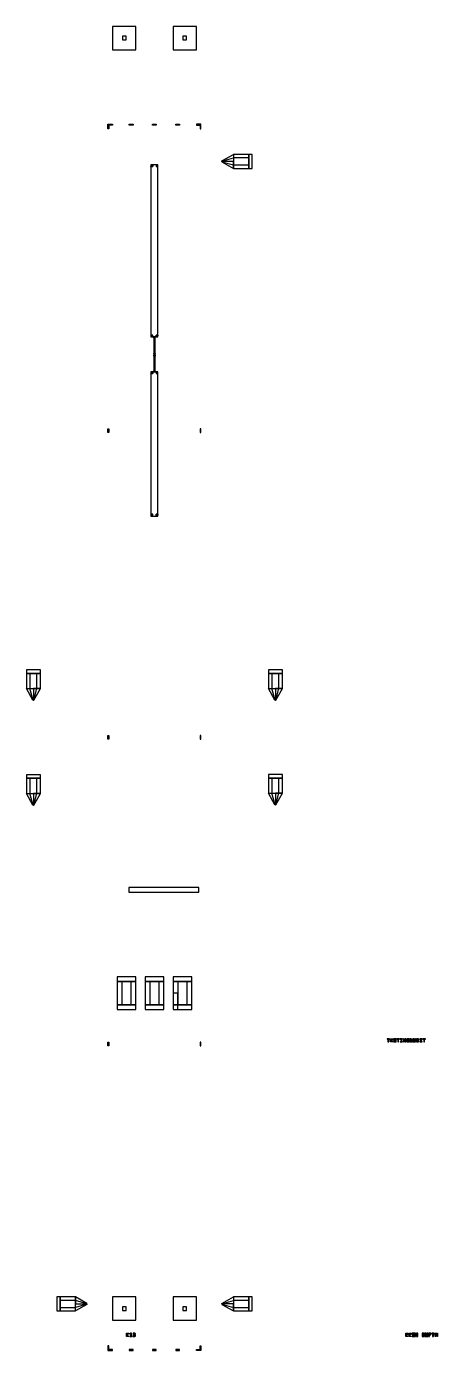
# Model space of a CAD drawing. Extents: x -1950 to 6882, y -200 to 28250.
import ezdxf

# ---------------------------------------------------------------- set-up
doc = ezdxf.new("R2010")
doc.units = 0
doc.layers.add('GAP', color=1, linetype='continuous')
doc.layers.add('PIN', color=3, linetype='continuous')

# ---------------------------------------------------------------- blocks, each defined once
blk = doc.blocks.new('C1BGAP')
for points in [[(-100, 28250), (-100, 27750), (400, 27750), (400, 28250), (-100, 28250)], [(1200, 28250), (1200, 27750), (1700, 27750), (1700, 28250), (1200, 28250)], [(110, 28040), (110, 27960), (190, 27960), (190, 28040), (110, 28040)], [(1410, 28040), (1410, 27960), (1490, 27960), (1490, 28040), (1410, 28040)], [(2500, 25350), (2250, 25350), (2250, 25360), (2500, 25500), (2500, 25350)], [(2500, 25350), (2250, 25350), (2250, 25360), (2500, 25500), (2500, 25350)], [(2500, 25350), (2250, 25350), (2250, 25340), (2500, 25200), (2500, 25350)], [(2500, 25350), (2250, 25350), (2250, 25340), (2500, 25200), (2500, 25350)], [(2825, 25500), (2500, 25500), (2500, 25200), (2825, 25200), (2825, 25500)], [(2825, 25500), (2500, 25500), (2500, 25200), (2825, 25200), (2825, 25500)], [(2900, 25500), (2825, 25500), (2825, 25200), (2900, 25200), (2900, 25500)], [(2900, 25500), (2825, 25500), (2825, 25200), (2900, 25200), (2900, 25500)], [(725, 25280), (725, 21580), (875, 21580), (875, 25280), (725, 25280)], [(725, 25280), (725, 25240), (765, 25240), (765, 25280), (725, 25280)], [(725, 25240), (730, 25260), (745, 25275), (765, 25280), (765, 25260), (755, 25257), (748, 25250), (745, 25240), (725, 25240)], [(745, 25240), (748, 25250), (755, 25257), (765, 25260), (765, 25240), (765, 25240), (765, 25240), (765, 25240), (745, 25240)], [(835, 25280), (835, 25240), (875, 25240), (875, 25280), (835, 25280)], [(875, 25240), (870, 25260), (855, 25275), (835, 25280), (835, 25260), (845, 25257), (852, 25250), (855, 25240), (875, 25240)], [(855, 25240), (852, 25250), (845, 25257), (835, 25260), (835, 25240), (835, 25240), (835, 25240), (835, 25240), (855, 25240)], [(765, 21580), (765, 21620), (725, 21620), (725, 21580), (765, 21580)], [(725, 21620), (730, 21600), (745, 21585), (765, 21580), (765, 21600), (755, 21603), (748, 21610), (745, 21620), (725, 21620)], [(745, 21620), (748, 21610), (755, 21603), (765, 21600), (765, 21620), (765, 21620), (765, 21620), (765, 21620), (745, 21620)], [(775, 21580), (775, 21570), (785, 21570), (785, 21580), (775, 21580)], [(785, 21570), (784, 21575), (780, 21579), (775, 21580), (775, 21575), (777, 21574), (779, 21572), (780, 21570), (785, 21570)], [(780, 21570), (779, 21572), (777, 21574), (775, 21575), (775, 21570), (775, 21570), (775, 21570), (775, 21570), (780, 21570)], [(785, 21580), (785, 21210), (815, 21210), (815, 21580), (785, 21580)], [(815, 21580), (815, 21570), (825, 21570), (825, 21580), (815, 21580)], [(815, 21570), (816, 21575), (820, 21579), (825, 21580), (825, 21575), (822, 21574), (821, 21572), (820, 21570), (815, 21570)], [(820, 21570), (821, 21572), (822, 21574), (825, 21575), (825, 21570), (825, 21570), (825, 21570), (825, 21570), (820, 21570)], [(875, 21580), (875, 21620), (835, 21620), (835, 21580), (875, 21580)], [(875, 21620), (870, 21600), (855, 21585), (835, 21580), (835, 21600), (845, 21603), (852, 21610), (855, 21620), (875, 21620)], [(855, 21620), (852, 21610), (845, 21603), (835, 21600), (835, 21620), (835, 21620), (835, 21620), (835, 21620), (855, 21620)], [(785, 21180), (785, 20830), (815, 20830), (815, 21180), (785, 21180)], [(788, 21206), (788, 21226), (787, 21226), (787, 21206), (788, 21206)], [(813, 21226), (813, 21226), (787, 21226), (787, 21226), (813, 21226)], [(799, 21196), (788, 21206), (787, 21206), (799, 21196), (799, 21196)], [(788, 21184), (800, 21194), (800, 21194), (787, 21184), (788, 21184)], [(788, 21164), (788, 21184), (787, 21184), (787, 21164), (788, 21164)], [(813, 21164), (813, 21164), (787, 21164), (787, 21164), (813, 21164)], [(807, 21215), (807, 21220), (792, 21220), (792, 21215), (807, 21215)], [(792, 21175), (792, 21170), (807, 21170), (807, 21175), (792, 21175)], [(802, 21210), (802, 21215), (797, 21215), (797, 21210), (802, 21210)], [(797, 21180), (797, 21175), (802, 21175), (802, 21180), (797, 21180)], [(801, 21196), (801, 21196), (799, 21196), (799, 21196), (801, 21196)], [(800, 21194), (800, 21196), (800, 21196), (800, 21194), (800, 21194)], [(800, 21194), (800, 21196), (800, 21196), (800, 21194), (800, 21194)], [(812, 21184), (800, 21194), (800, 21194), (813, 21184), (812, 21184)], [(801, 21196), (812, 21206), (813, 21206), (801, 21196), (801, 21196)], [(812, 21206), (812, 21226), (813, 21226), (813, 21206), (812, 21206)], [(812, 21164), (812, 21184), (813, 21184), (813, 21164), (812, 21164)], [(725, 20830), (725, 17730), (875, 17730), (875, 20830), (725, 20830)], [(725, 20830), (725, 20790), (765, 20790), (765, 20830), (725, 20830)], [(725, 20790), (730, 20810), (745, 20825), (765, 20830), (765, 20810), (755, 20807), (748, 20800), (745, 20790), (725, 20790)], [(745, 20790), (748, 20800), (755, 20807), (765, 20810), (765, 20790), (765, 20790), (765, 20790), (765, 20790), (745, 20790)], [(785, 20830), (785, 20840), (775, 20840), (775, 20830), (785, 20830)], [(785, 20840), (784, 20835), (780, 20831), (775, 20830), (775, 20835), (777, 20836), (779, 20838), (780, 20840), (785, 20840)], [(780, 20840), (779, 20838), (777, 20836), (775, 20835), (775, 20840), (775, 20840), (775, 20840), (775, 20840), (780, 20840)], [(825, 20830), (825, 20840), (815, 20840), (815, 20830), (825, 20830)], [(815, 20840), (816, 20835), (820, 20831), (825, 20830), (825, 20835), (822, 20836), (821, 20838), (820, 20840), (815, 20840)], [(820, 20840), (821, 20838), (822, 20836), (825, 20835), (825, 20840), (825, 20840), (825, 20840), (825, 20840), (820, 20840)], [(835, 20830), (835, 20790), (875, 20790), (875, 20830), (835, 20830)], [(875, 20790), (870, 20810), (855, 20825), (835, 20830), (835, 20810), (845, 20807), (852, 20800), (855, 20790), (875, 20790)], [(855, 20790), (852, 20800), (845, 20807), (835, 20810), (835, 20790), (835, 20790), (835, 20790), (835, 20790), (855, 20790)], [(765, 17730), (765, 17770), (725, 17770), (725, 17730), (765, 17730)], [(725, 17770), (730, 17750), (745, 17735), (765, 17730), (765, 17750), (755, 17753), (748, 17760), (745, 17770), (725, 17770)], [(745, 17770), (748, 17760), (755, 17753), (765, 17750), (765, 17770), (765, 17770), (765, 17770), (765, 17770), (745, 17770)], [(875, 17730), (875, 17770), (835, 17770), (835, 17730), (875, 17730)], [(875, 17770), (870, 17750), (855, 17735), (835, 17730), (835, 17750), (845, 17753), (852, 17760), (855, 17770), (875, 17770)], [(855, 17770), (852, 17760), (845, 17753), (835, 17750), (835, 17770), (835, 17770), (835, 17770), (835, 17770), (855, 17770)], [(-1950, 14425), (-1950, 14350), (-1650, 14350), (-1650, 14425), (-1950, 14425)], [(-1950, 14425), (-1950, 14350), (-1650, 14350), (-1650, 14425), (-1950, 14425)], [(-1950, 14350), (-1950, 14025), (-1650, 14025), (-1650, 14350), (-1950, 14350)], [(-1950, 14350), (-1950, 14025), (-1650, 14025), (-1650, 14350), (-1950, 14350)], [(3250, 14425), (3250, 14350), (3550, 14350), (3550, 14425), (3250, 14425)], [(3250, 14425), (3250, 14350), (3550, 14350), (3550, 14425), (3250, 14425)], [(3250, 14350), (3250, 14025), (3550, 14025), (3550, 14350), (3250, 14350)], [(3250, 14350), (3250, 14025), (3550, 14025), (3550, 14350), (3250, 14350)], [(-1800, 14025), (-1800, 13775), (-1810, 13775), (-1950, 14025), (-1800, 14025)], [(-1800, 14025), (-1800, 13775), (-1810, 13775), (-1950, 14025), (-1800, 14025)], [(-1800, 14025), (-1800, 13775), (-1790, 13775), (-1650, 14025), (-1800, 14025)], [(-1800, 14025), (-1800, 13775), (-1790, 13775), (-1650, 14025), (-1800, 14025)], [(3400, 14025), (3400, 13775), (3390, 13775), (3250, 14025), (3400, 14025)], [(3400, 14025), (3400, 13775), (3390, 13775), (3250, 14025), (3400, 14025)], [(3400, 14025), (3400, 13775), (3410, 13775), (3550, 14025), (3400, 14025)], [(3400, 14025), (3400, 13775), (3410, 13775), (3550, 14025), (3400, 14025)], [(-1950, 12170), (-1950, 12095), (-1650, 12095), (-1650, 12170), (-1950, 12170)], [(-1950, 12170), (-1950, 12095), (-1650, 12095), (-1650, 12170), (-1950, 12170)], [(-1950, 12095), (-1950, 11770), (-1650, 11770), (-1650, 12095), (-1950, 12095)], [(-1950, 12095), (-1950, 11770), (-1650, 11770), (-1650, 12095), (-1950, 12095)], [(3250, 12175), (3250, 12100), (3550, 12100), (3550, 12175), (3250, 12175)], [(3250, 12175), (3250, 12100), (3550, 12100), (3550, 12175), (3250, 12175)], [(3250, 12100), (3250, 11775), (3550, 11775), (3550, 12100), (3250, 12100)], [(3250, 12100), (3250, 11775), (3550, 11775), (3550, 12100), (3250, 12100)], [(-1800, 11770), (-1800, 11520), (-1810, 11520), (-1950, 11770), (-1800, 11770)], [(-1800, 11770), (-1800, 11520), (-1810, 11520), (-1950, 11770), (-1800, 11770)], [(-1800, 11770), (-1800, 11520), (-1790, 11520), (-1650, 11770), (-1800, 11770)], [(-1800, 11770), (-1800, 11520), (-1790, 11520), (-1650, 11770), (-1800, 11770)], [(3400, 11775), (3400, 11525), (3390, 11525), (3250, 11775), (3400, 11775)], [(3400, 11775), (3400, 11525), (3390, 11525), (3250, 11775), (3400, 11775)], [(3400, 11775), (3400, 11525), (3410, 11525), (3550, 11775), (3400, 11775)], [(3400, 11775), (3400, 11525), (3410, 11525), (3550, 11775), (3400, 11775)], [(250, 9750), (250, 9650), (1750, 9650), (1750, 9750), (250, 9750)], [(0, 7830), (0, 7730), (400, 7730), (400, 7830), (0, 7830)], [(0, 7730), (0, 7230), (400, 7230), (400, 7730), (0, 7730)], [(600, 7830), (600, 7730), (1000, 7730), (1000, 7830), (600, 7830)], [(600, 7730), (600, 7230), (1000, 7230), (1000, 7730), (600, 7730)], [(1200, 7830), (1200, 7730), (1600, 7730), (1600, 7830), (1200, 7830)], [(1200, 7730), (1200, 7230), (1600, 7230), (1600, 7730), (1200, 7730)], [(1200, 7480), (1200, 7130), (1300, 7130), (1300, 7480), (1200, 7480)], [(0, 7230), (0, 7130), (400, 7130), (400, 7230), (0, 7230)], [(600, 7230), (600, 7130), (1000, 7130), (1000, 7230), (600, 7230)], [(1200, 7230), (1200, 7130), (1600, 7130), (1600, 7230), (1200, 7230)], [(-1300, 650), (-1225, 650), (-1225, 950), (-1300, 950), (-1300, 650)], [(-1300, 650), (-1225, 650), (-1225, 950), (-1300, 950), (-1300, 650)], [(-1225, 650), (-900, 650), (-900, 950), (-1225, 950), (-1225, 650)], [(-1225, 650), (-900, 650), (-900, 950), (-1225, 950), (-1225, 650)], [(-900, 800), (-650, 800), (-650, 810), (-900, 950), (-900, 800)], [(-900, 800), (-650, 800), (-650, 810), (-900, 950), (-900, 800)], [(-100, 950), (-100, 450), (400, 450), (400, 950), (-100, 950)], [(1200, 950), (1200, 450), (1700, 450), (1700, 950), (1200, 950)], [(2500, 800), (2250, 800), (2250, 810), (2500, 950), (2500, 800)], [(2500, 800), (2250, 800), (2250, 810), (2500, 950), (2500, 800)], [(2825, 950), (2500, 950), (2500, 650), (2825, 650), (2825, 950)], [(2825, 950), (2500, 950), (2500, 650), (2825, 650), (2825, 950)], [(2900, 950), (2825, 950), (2825, 650), (2900, 650), (2900, 950)], [(2900, 950), (2825, 950), (2825, 650), (2900, 650), (2900, 950)], [(-900, 800), (-650, 800), (-650, 790), (-900, 650), (-900, 800)], [(-900, 800), (-650, 800), (-650, 790), (-900, 650), (-900, 800)], [(110, 740), (110, 660), (190, 660), (190, 740), (110, 740)], [(1410, 740), (1410, 660), (1490, 660), (1490, 740), (1410, 740)], [(2500, 800), (2250, 800), (2250, 790), (2500, 650), (2500, 800)], [(2500, 800), (2250, 800), (2250, 790), (2500, 650), (2500, 800)]]:
    blk.add_lwpolyline(points)
at = {"layer": 'GAP'}
for points in [[(5818, 6430), (5835, 6430), (5835, 6491), (5852, 6491), (5852, 6500), (5800, 6500), (5800, 6491), (5818, 6491), (5818, 6430), (5818, 6430)], [(5870, 6430), (5870, 6500), (5922, 6500), (5922, 6491), (5888, 6491), (5888, 6474), (5905, 6474), (5905, 6465), (5888, 6465), (5888, 6439), (5922, 6439), (5922, 6430), (5870, 6430), (5870, 6430)], [(5940, 6430), (5992, 6430), (5992, 6474), (5958, 6474), (5958, 6491), (5992, 6491), (5992, 6500), (5940, 6500), (5940, 6465), (5975, 6465), (5975, 6439), (5940, 6439), (5940, 6430), (5940, 6430)], [(6028, 6430), (6045, 6430), (6045, 6491), (6062, 6491), (6062, 6500), (6010, 6500), (6010, 6491), (6028, 6491), (6028, 6430), (6028, 6430)], [(6080, 6430), (6132, 6430), (6132, 6439), (6115, 6439), (6115, 6491), (6132, 6491), (6132, 6500), (6080, 6500), (6080, 6491), (6098, 6491), (6098, 6439), (6080, 6439), (6080, 6430), (6080, 6430)], [(6150, 6430), (6168, 6430), (6168, 6474), (6185, 6430), (6202, 6430), (6202, 6500), (6185, 6500), (6185, 6448), (6168, 6500), (6150, 6500), (6150, 6430), (6150, 6430)], [(6220, 6430), (6272, 6430), (6272, 6465), (6246, 6465), (6246, 6456), (6255, 6456), (6255, 6439), (6238, 6439), (6238, 6491), (6272, 6491), (6272, 6500), (6220, 6500), (6220, 6430), (6220, 6430)], [(6290, 6430), (6308, 6430), (6308, 6500), (6290, 6500), (6290, 6430)], [(6308, 6439), (6316, 6439), (6316, 6448), (6325, 6448), (6325, 6491), (6308, 6491), (6308, 6500), (6342, 6500), (6342, 6426), (6325, 6426), (6325, 6430), (6308, 6430), (6308, 6439)], [(6360, 6430), (6412, 6430), (6412, 6500), (6395, 6500), (6395, 6439), (6378, 6439), (6378, 6500), (6360, 6500), (6360, 6430), (6360, 6430)], [(6430, 6430), (6448, 6430), (6448, 6500), (6430, 6500), (6430, 6430)], [(6448, 6430), (6465, 6430), (6482, 6439), (6482, 6456), (6465, 6465), (6482, 6474), (6482, 6491), (6465, 6500), (6448, 6500), (6448, 6491), (6465, 6491), (6465, 6474), (6448, 6474), (6448, 6456), (6465, 6456), (6465, 6439), (6448, 6439), (6448, 6430)], [(6500, 6430), (6552, 6430), (6552, 6439), (6535, 6439), (6535, 6491), (6552, 6491), (6552, 6500), (6500, 6500), (6500, 6491), (6518, 6491), (6518, 6439), (6500, 6439), (6500, 6430), (6500, 6430)], [(6588, 6430), (6605, 6430), (6605, 6491), (6622, 6491), (6622, 6500), (6570, 6500), (6570, 6491), (6588, 6491), (6588, 6430), (6588, 6430)], [(200, 100), (200, 170), (252, 170), (252, 161), (218, 161), (218, 109), (252, 109), (252, 100), (200, 100), (200, 100)], [(270, 100), (322, 100), (322, 109), (305, 109), (305, 170), (288, 170), (270, 161), (270, 152), (288, 152), (288, 109), (270, 109), (270, 100), (270, 100)], [(340, 100), (358, 100), (358, 170), (340, 170), (340, 100)], [(358, 100), (375, 100), (392, 109), (392, 126), (375, 135), (392, 144), (392, 161), (375, 170), (358, 170), (358, 161), (375, 161), (375, 144), (358, 144), (358, 126), (375, 126), (375, 109), (358, 109), (358, 100)], [(6200, 100), (6200, 170), (6252, 170), (6252, 161), (6218, 161), (6218, 144), (6235, 144), (6235, 135), (6218, 135), (6218, 109), (6252, 109), (6252, 100), (6200, 100), (6200, 100)], [(6270, 100), (6270, 170), (6322, 170), (6322, 161), (6288, 161), (6288, 144), (6305, 144), (6305, 135), (6288, 135), (6288, 109), (6322, 109), (6322, 100), (6270, 100), (6270, 100)], [(6340, 100), (6392, 100), (6392, 144), (6358, 144), (6358, 161), (6392, 161), (6392, 170), (6340, 170), (6340, 135), (6375, 135), (6375, 109), (6340, 109), (6340, 100), (6340, 100)], [(6410, 100), (6428, 100), (6428, 135), (6445, 135), (6445, 100), (6462, 100), (6462, 170), (6445, 170), (6445, 144), (6428, 144), (6428, 170), (6410, 170), (6410, 100), (6410, 100)], [(6550, 100), (6602, 100), (6602, 135), (6576, 135), (6576, 126), (6585, 126), (6585, 109), (6568, 109), (6568, 161), (6602, 161), (6602, 170), (6550, 170), (6550, 100), (6550, 100)], [(6620, 100), (6672, 100), (6672, 170), (6655, 170), (6655, 109), (6638, 109), (6638, 170), (6620, 170), (6620, 100), (6620, 100)], [(6690, 100), (6708, 100), (6708, 170), (6690, 170), (6690, 100)], [(6708, 135), (6742, 135), (6742, 170), (6708, 170), (6708, 161), (6725, 161), (6725, 144), (6708, 144), (6708, 135)], [(6778, 100), (6795, 100), (6795, 161), (6812, 161), (6812, 170), (6760, 170), (6760, 161), (6778, 161), (6778, 100), (6778, 100)], [(6830, 100), (6830, 170), (6882, 170), (6882, 100), (6865, 100), (6865, 161), (6848, 161), (6848, 100), (6830, 100)], [(6848, 135), (6848, 144), (6865, 144), (6865, 135), (6848, 135)]]:
    blk.add_lwpolyline(points, dxfattribs=at)
blk = doc.blocks.new('C1BPIN')
for points in [[(2500, 25350), (2250, 25350), (2250, 25355), (2500, 25425), (2500, 25350)], [(2500, 25350), (2250, 25350), (2250, 25355), (2500, 25425), (2500, 25350)], [(2500, 25350), (2250, 25350), (2250, 25345), (2500, 25275), (2500, 25350)], [(2500, 25350), (2250, 25350), (2250, 25345), (2500, 25275), (2500, 25350)], [(2825, 25425), (2500, 25425), (2500, 25275), (2825, 25275), (2825, 25425)], [(2825, 25425), (2500, 25425), (2500, 25275), (2825, 25275), (2825, 25425)], [(745, 25240), (748, 25250), (755, 25257), (765, 25260), (765, 25260), (755, 25257), (748, 25250), (745, 25240), (745, 25240)], [(745, 25240), (748, 25250), (755, 25257), (765, 25260), (765, 25260), (755, 25257), (748, 25250), (745, 25240), (745, 25240)], [(855, 25240), (852, 25250), (845, 25257), (835, 25260), (835, 25260), (845, 25257), (852, 25250), (855, 25240), (855, 25240)], [(855, 25240), (852, 25250), (845, 25257), (835, 25260), (835, 25260), (845, 25257), (852, 25250), (855, 25240), (855, 25240)], [(745, 21620), (748, 21610), (755, 21603), (765, 21600), (765, 21600), (755, 21603), (748, 21610), (745, 21620), (745, 21620)], [(745, 21620), (748, 21610), (755, 21603), (765, 21600), (765, 21600), (755, 21603), (748, 21610), (745, 21620), (745, 21620)], [(780, 21570), (779, 21572), (777, 21574), (775, 21575), (775, 21575), (777, 21574), (779, 21572), (780, 21570), (780, 21570)], [(780, 21570), (779, 21572), (777, 21574), (775, 21575), (775, 21575), (777, 21574), (779, 21572), (780, 21570), (780, 21570)], [(820, 21570), (821, 21572), (822, 21574), (825, 21575), (825, 21575), (822, 21574), (821, 21572), (820, 21570), (820, 21570)], [(820, 21570), (821, 21572), (822, 21574), (825, 21575), (825, 21575), (822, 21574), (821, 21572), (820, 21570), (820, 21570)], [(855, 21620), (852, 21610), (845, 21603), (835, 21600), (835, 21600), (845, 21603), (852, 21610), (855, 21620), (855, 21620)], [(855, 21620), (852, 21610), (845, 21603), (835, 21600), (835, 21600), (845, 21603), (852, 21610), (855, 21620), (855, 21620)], [(812, 21206), (812, 21226), (788, 21226), (788, 21206), (812, 21206)], [(800, 21196), (800, 21206), (788, 21206), (799, 21196), (800, 21196)], [(800, 21184), (800, 21194), (800, 21194), (788, 21184), (800, 21184)], [(812, 21164), (812, 21184), (788, 21184), (788, 21164), (812, 21164)], [(800, 21196), (800, 21206), (812, 21206), (801, 21196), (800, 21196)], [(800, 21194), (800, 21196), (800, 21196), (800, 21194), (800, 21194)], [(800, 21184), (800, 21194), (800, 21194), (812, 21184), (800, 21184)], [(745, 20790), (748, 20800), (755, 20807), (765, 20810), (765, 20810), (755, 20807), (748, 20800), (745, 20790), (745, 20790)], [(745, 20790), (748, 20800), (755, 20807), (765, 20810), (765, 20810), (755, 20807), (748, 20800), (745, 20790), (745, 20790)], [(780, 20840), (779, 20838), (777, 20836), (775, 20835), (775, 20835), (777, 20836), (779, 20838), (780, 20840), (780, 20840)], [(780, 20840), (779, 20838), (777, 20836), (775, 20835), (775, 20835), (777, 20836), (779, 20838), (780, 20840), (780, 20840)], [(820, 20840), (821, 20838), (822, 20836), (825, 20835), (825, 20835), (822, 20836), (821, 20838), (820, 20840), (820, 20840)], [(820, 20840), (821, 20838), (822, 20836), (825, 20835), (825, 20835), (822, 20836), (821, 20838), (820, 20840), (820, 20840)], [(855, 20790), (852, 20800), (845, 20807), (835, 20810), (835, 20810), (845, 20807), (852, 20800), (855, 20790), (855, 20790)], [(855, 20790), (852, 20800), (845, 20807), (835, 20810), (835, 20810), (845, 20807), (852, 20800), (855, 20790), (855, 20790)], [(745, 17770), (748, 17760), (755, 17753), (765, 17750), (765, 17750), (755, 17753), (748, 17760), (745, 17770), (745, 17770)], [(745, 17770), (748, 17760), (755, 17753), (765, 17750), (765, 17750), (755, 17753), (748, 17760), (745, 17770), (745, 17770)], [(855, 17770), (852, 17760), (845, 17753), (835, 17750), (835, 17750), (845, 17753), (852, 17760), (855, 17770), (855, 17770)], [(855, 17770), (852, 17760), (845, 17753), (835, 17750), (835, 17750), (845, 17753), (852, 17760), (855, 17770), (855, 17770)], [(-1875, 14350), (-1875, 14025), (-1725, 14025), (-1725, 14350), (-1875, 14350)], [(-1875, 14350), (-1875, 14025), (-1725, 14025), (-1725, 14350), (-1875, 14350)], [(3325, 14350), (3325, 14025), (3475, 14025), (3475, 14350), (3325, 14350)], [(3325, 14350), (3325, 14025), (3475, 14025), (3475, 14350), (3325, 14350)], [(-1800, 14025), (-1800, 13775), (-1805, 13775), (-1875, 14025), (-1800, 14025)], [(-1800, 14025), (-1800, 13775), (-1805, 13775), (-1875, 14025), (-1800, 14025)], [(-1800, 14025), (-1800, 13775), (-1795, 13775), (-1725, 14025), (-1800, 14025)], [(-1800, 14025), (-1800, 13775), (-1795, 13775), (-1725, 14025), (-1800, 14025)], [(3400, 14025), (3400, 13775), (3395, 13775), (3325, 14025), (3400, 14025)], [(3400, 14025), (3400, 13775), (3395, 13775), (3325, 14025), (3400, 14025)], [(3400, 14025), (3400, 13775), (3405, 13775), (3475, 14025), (3400, 14025)], [(3400, 14025), (3400, 13775), (3405, 13775), (3475, 14025), (3400, 14025)], [(-1875, 12095), (-1875, 11770), (-1725, 11770), (-1725, 12095), (-1875, 12095)], [(-1875, 12095), (-1875, 11770), (-1725, 11770), (-1725, 12095), (-1875, 12095)], [(3325, 12100), (3325, 11775), (3475, 11775), (3475, 12100), (3325, 12100)], [(3325, 12100), (3325, 11775), (3475, 11775), (3475, 12100), (3325, 12100)], [(-1800, 11770), (-1800, 11520), (-1805, 11520), (-1875, 11770), (-1800, 11770)], [(-1800, 11770), (-1800, 11520), (-1805, 11520), (-1875, 11770), (-1800, 11770)], [(-1800, 11770), (-1800, 11520), (-1795, 11520), (-1725, 11770), (-1800, 11770)], [(-1800, 11770), (-1800, 11520), (-1795, 11520), (-1725, 11770), (-1800, 11770)], [(3400, 11775), (3400, 11525), (3395, 11525), (3325, 11775), (3400, 11775)], [(3400, 11775), (3400, 11525), (3395, 11525), (3325, 11775), (3400, 11775)], [(3400, 11775), (3400, 11525), (3405, 11525), (3475, 11775), (3400, 11775)], [(3400, 11775), (3400, 11525), (3405, 11525), (3475, 11775), (3400, 11775)], [(100, 7730), (100, 7230), (300, 7230), (300, 7730), (100, 7730)], [(700, 7730), (700, 7230), (900, 7230), (900, 7730), (700, 7730)], [(1300, 7730), (1300, 7230), (1500, 7230), (1500, 7730), (1300, 7730)], [(-1225, 725), (-900, 725), (-900, 875), (-1225, 875), (-1225, 725)], [(-1225, 725), (-900, 725), (-900, 875), (-1225, 875), (-1225, 725)], [(-900, 800), (-650, 800), (-650, 805), (-900, 875), (-900, 800)], [(-900, 800), (-650, 800), (-650, 805), (-900, 875), (-900, 800)], [(2500, 800), (2250, 800), (2250, 805), (2500, 875), (2500, 800)], [(2500, 800), (2250, 800), (2250, 805), (2500, 875), (2500, 800)], [(2825, 875), (2500, 875), (2500, 725), (2825, 725), (2825, 875)], [(2825, 875), (2500, 875), (2500, 725), (2825, 725), (2825, 875)], [(-900, 800), (-650, 800), (-650, 795), (-900, 725), (-900, 800)], [(-900, 800), (-650, 800), (-650, 795), (-900, 725), (-900, 800)], [(2500, 800), (2250, 800), (2250, 795), (2500, 725), (2500, 800)], [(2500, 800), (2250, 800), (2250, 795), (2500, 725), (2500, 800)]]:
    blk.add_lwpolyline(points)
blk = doc.blocks.new('C1B')
at = {"layer": 'GAP'}
for points in [[(-200, 26150), (-100, 26150), (-100, 26130), (-180, 26130), (-180, 26050), (-200, 26050), (-200, 26150)], [(260, 26150), (340, 26150), (340, 26130), (260, 26130), (260, 26150)], [(760, 26150), (840, 26150), (840, 26130), (760, 26130), (760, 26150)], [(1260, 26150), (1340, 26150), (1340, 26130), (1260, 26130), (1260, 26150)], [(1800, 26150), (1700, 26150), (1700, 26130), (1780, 26130), (1780, 26050), (1800, 26050), (1800, 26150)], [(-200, 19522.5), (-200, 19602.5), (-180, 19602.5), (-180, 19522.5), (-200, 19522.5)], [(1800, 19522.5), (1800, 19602.5), (1780, 19602.5), (1780, 19522.5), (1800, 19522.5)], [(-200, 12935), (-200, 13015), (-180, 13015), (-180, 12935), (-200, 12935)], [(1800, 12935), (1800, 13015), (1780, 13015), (1780, 12935), (1800, 12935)], [(-200, 6347.5), (-200, 6427.5), (-180, 6427.5), (-180, 6347.5), (-200, 6347.5)], [(1800, 6347.5), (1800, 6427.5), (1780, 6427.5), (1780, 6347.5), (1800, 6347.5)], [(-200, -200), (-100, -200), (-100, -180), (-180, -180), (-180, -100), (-200, -100), (-200, -200)], [(260, -200), (340, -200), (340, -180), (260, -180), (260, -200)], [(760, -200), (840, -200), (840, -180), (760, -180), (760, -200)], [(1260, -200), (1340, -200), (1340, -180), (1260, -180), (1260, -200)], [(1800, -200), (1700, -200), (1700, -180), (1780, -180), (1780, -100), (1800, -100), (1800, -200)]]:
    blk.add_lwpolyline(points, dxfattribs=at)

msp = doc.modelspace()

# ---------------------------------------------------------------- block references
msp.add_blockref('C1B', (0, 0))
at = {"layer": 'GAP'}
msp.add_blockref('C1BGAP', (0, 0), dxfattribs=at)
at = {"layer": 'PIN'}
msp.add_blockref('C1BPIN', (0, 0), dxfattribs=at)

doc.saveas('drawing.dxf')
